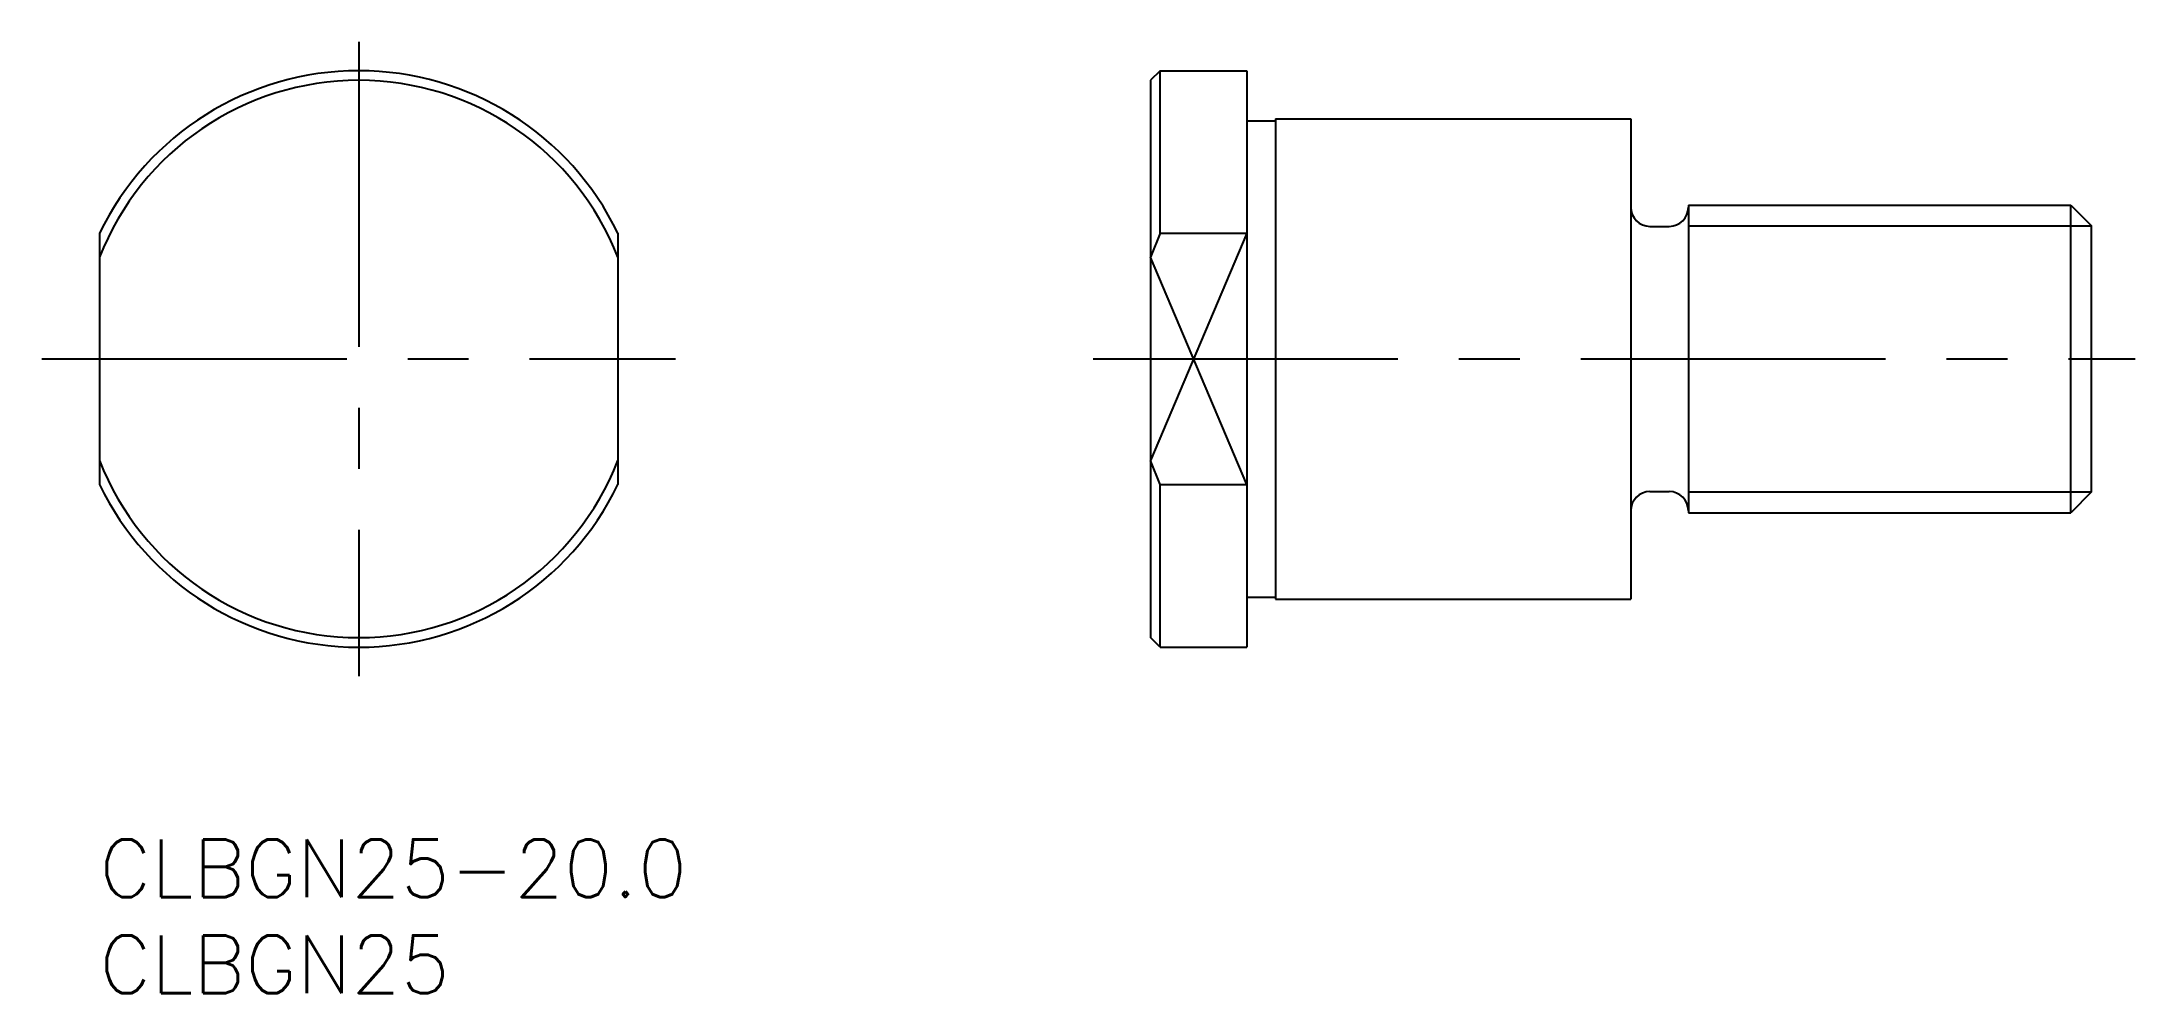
# Model space of a CAD drawing. Extents: x -3 to 106, y -8 to 41.
import ezdxf

# ---------------------------------------------------------------- set-up
doc = ezdxf.new("R2010")
doc.units = 0
doc.header["$LTSCALE"] = 0.5
doc.linetypes.add('CENTER', pattern=[50.8, 31.75, -6.35, 6.35, -6.35])
for name, color, linetype in [('MSM_CENTER', 1, 'CENTER'), ('MSM_CONTINUOUS', 7, 'CONTINUOUS'), ('MSM_NARROW', 5, 'CONTINUOUS'), ('MSM_PART_NUMBER', 7, 'CONTINUOUS')]:
    doc.layers.add(name, color=color, linetype=linetype)
doc.styles.get("Standard").update_dxf_attribs({"font": 'txt.shx', "height": 3, "bigfont": 'bigfont.shx'})

# ---------------------------------------------------------------- blocks, each defined once
blk = doc.blocks.new('*U7')
at = {"layer": 'MSM_PART_NUMBER'}
blk.add_text('CLBGN25-20.0', height=3, dxfattribs=at).set_placement((0, -3))
blk = doc.blocks.new('*U8')
at = {"layer": 'MSM_PART_NUMBER'}
blk.add_text('CLBGN25', height=3, dxfattribs=at).set_placement((0, -8))

msp = doc.modelspace()

# ---------------------------------------------------------------- linework, layer by layer
at = {"layer": 'MSM_CENTER'}
for p, q in [((13.5, 41.5), (13.5, 8.5)), ((-3, 25), (30, 25)), ((51.74, 25), (106.01, 25))]:
    msp.add_line(p, q, dxfattribs=at)
at = {"layer": 'MSM_CONTINUOUS'}
for p, q in [((55.24, 40), (54.74, 39.5)), ((54.74, 39.5), (54.74, 10.5)), ((55.24, 31.54), (55.24, 40)), ((55.24, 40), (59.74, 40)), ((59.74, 40), (59.74, 10)), ((59.74, 37.4), (61.24, 37.4)), ((61.24, 37.5), (61.24, 12.5)), ((61.24, 37.5), (79.74, 37.5)), ((79.74, 37.5), (79.74, 12.5)), ((82.74, 33), (82.74, 17)), ((82.74, 33), (102.66, 33)), ((102.66, 17), (102.66, 33)), ((102.66, 33), (103.74, 31.92)), ((80.74, 31.9), (81.74, 31.9)), ((103.74, 18.08), (103.74, 31.92)), ((0, 31.54), (0, 18.46)), ((27, 31.54), (27, 18.46)), ((55.24, 31.54), (54.74, 30.29)), ((55.24, 31.54), (59.74, 31.54)), ((55.24, 18.46), (54.74, 19.71)), ((55.24, 10), (55.24, 18.46)), ((55.24, 18.46), (59.74, 18.46)), ((80.74, 18.1), (81.74, 18.1)), ((103.74, 18.08), (102.66, 17)), ((82.74, 17), (102.66, 17)), ((59.74, 12.6), (61.24, 12.6)), ((61.24, 12.5), (79.74, 12.5)), ((55.24, 10), (54.74, 10.5)), ((55.24, 10), (59.74, 10))]:
    msp.add_line(p, q, dxfattribs=at)
for centre, radius, start, end in [((13.5, 25), 15, 25.8419, 154.1581), ((13.5, 25), 14.5, 21.4033, 158.5967), ((80.74, 32.9), 1, 180, 270), ((81.74, 32.9), 1, 270, 0), ((13.5, 25), 14.5, 201.4033, 338.5967), ((13.5, 25), 15, 205.8419, 334.1581), ((80.74, 17.1), 1, 90, 180), ((81.74, 17.1), 1, 0, 90)]:
    msp.add_arc(centre, radius, start, end, dxfattribs=at)
at = {"layer": 'MSM_NARROW'}
for p, q in [((82.74, 31.92), (103.74, 31.92)), ((59.74, 31.54), (54.74, 19.71)), ((59.74, 18.46), (54.74, 30.29)), ((82.74, 18.08), (103.74, 18.08))]:
    msp.add_line(p, q, dxfattribs=at)

# ---------------------------------------------------------------- block references
at = {"layer": 'MSM_CONTINUOUS'}
for name in ['*U7', '*U8']:
    msp.add_blockref(name, (0, 0), dxfattribs=at)

doc.saveas('drawing.dxf')
